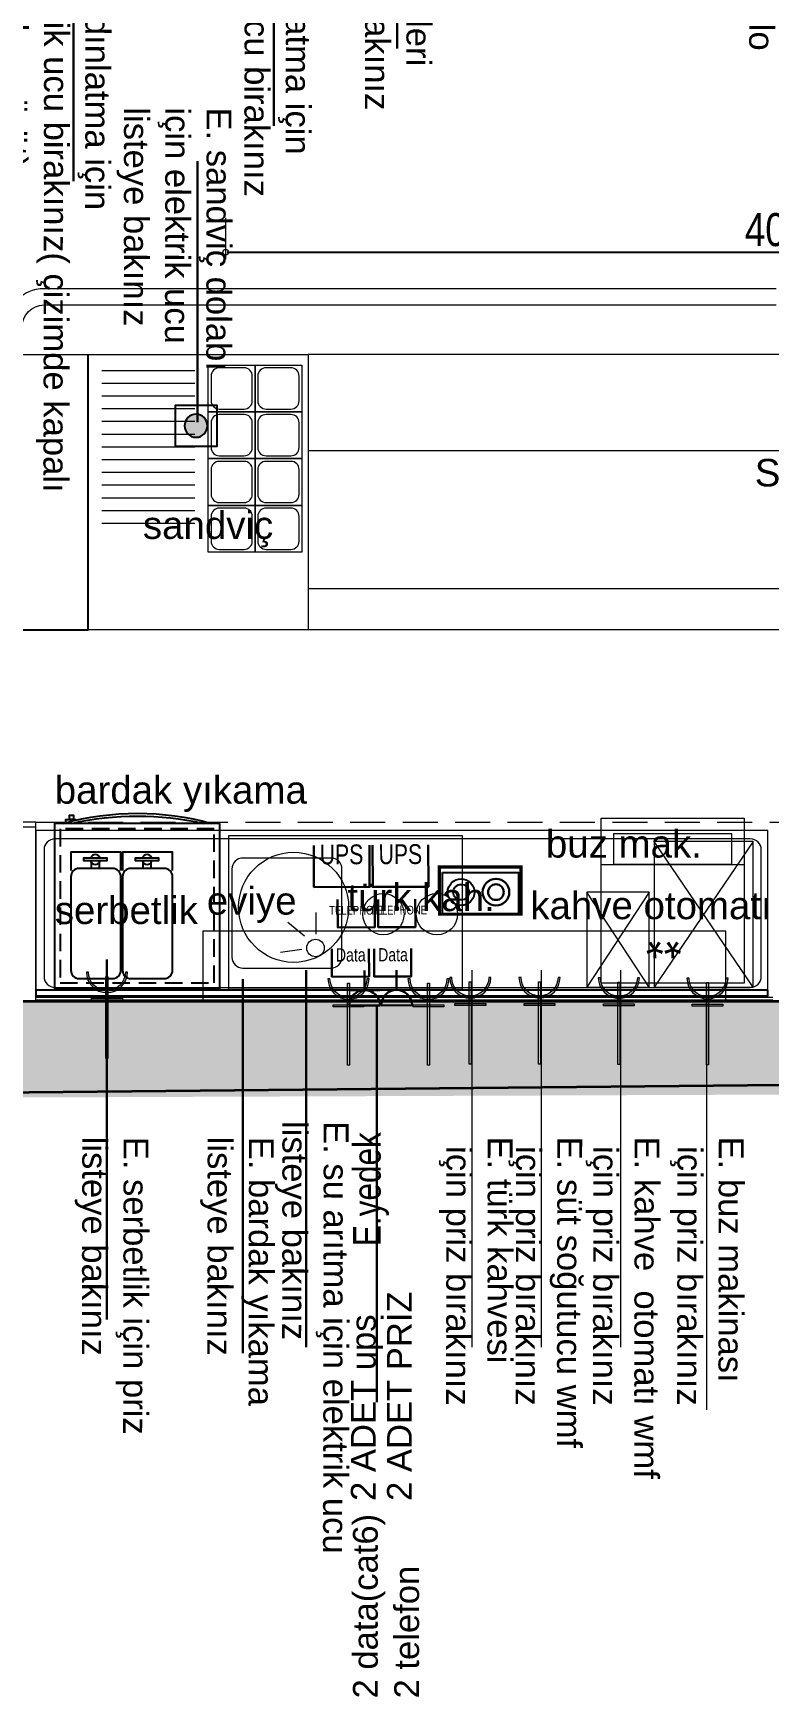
# Model space of a CAD drawing. Header units: millimetres. Extents: x 54215 to 67697, y 23496 to 56611.
# Drawn here: x 56741 to 57009, y 46518 to 47122 of the extents above; entities that cross this region are included whole.
import ezdxf

# ---------------------------------------------------------------- set-up
doc = ezdxf.new("R2010")
doc.units = ezdxf.units.MM
doc.linetypes.add('DASHED', pattern=[19.049999999999997, 12.7, -6.349999999999998])
for name, color, linetype in [('-A- Escalator_text', 252, 'Continuous'), ('-DWG_ANA', 7, 'Continuous'), ('-DWG_DETAY1', 7, 'Continuous'), ('H', 3, 'Continuous'), ('Kıtc-002 Çizgi', 7, 'Continuous'), ('PLAN', 7, 'Continuous'), ('S2000-002 Çizgi', 7, 'Continuous'), ('t_mutfakekipmans2000', 165, 'Continuous')]:
    doc.layers.add(name, color=color, linetype=linetype)
doc.layers.add('0 rölöve', color=7, linetype='Continuous', true_color=0xf1380e)
for name, color, linetype, lineweight in [('END. MUTFAK', 210, 'Continuous', 30), ('Kıtc-014 Elk Tes İşaretler', 1, 'Continuous', 25), ('no3_ahsap gorunus on ince', 32, 'Continuous', 13), ('no3_duvar kaplama', 8, 'Continuous', 0), ('no3_duvar mevcut', 4, 'Continuous', 35), ('no3_elektrik işaretleri', 10, 'Continuous', 0), ('no3_paslanmaz gorunus arka', 173, 'Continuous', 13), ('no3_paslanmaz gorunus on', 163, 'Continuous', 15), ('no3_ölçü tefriş', 252, 'Continuous', 0), ('S', 2, 'Continuous', 30), ('SEM', 2, 'Continuous', 30), ('t_elektrik', 1, 'Continuous', 30), ('t_yazı', 154, 'Continuous', 25), ('ölçü', 4, 'Continuous', 13)]:
    doc.layers.add(name, color=color, linetype=linetype, lineweight=lineweight)
doc.layers.add('no3_ahsap kesit on', color=7, linetype='Continuous', lineweight=20, true_color=0xfca103)
doc.styles.add('1.50', font='ARIALN.TTF', dxfattribs={"height": 10})
doc.styles.add('olcu', font='arial.ttf', dxfattribs={"width": 0.8})
doc.styles.add('ROMANS', font='romans.shx', dxfattribs={"width": 0.8})
doc.styles.get("Standard").update_dxf_attribs({"font": 'arial.ttf'})
doc.dimstyles.new('tufan', dxfattribs={"dimtxt": 12, "dimasz": 0.5, "dimexe": 1.25, "dimexo": 0.625, "dimgap": 2, "dimtad": 1, "dimdec": 0, "dimzin": 1, "dimtxsty": 'olcu', "dimblk1": 'sol', "dimblk2": 'sag', "dimsah": 1, "dimcen": 0, "dimse1": 1, "dimse2": 1, "dimclrd": 256, "dimclrt": 256, "dimadec": 0, "dimazin": 0, "dimtfac": 1, "dimtdec": 0, "dimtix": 1, "dimtmove": 0, "dimatfit": 2, "dimldrblk": 'NONE', "dimfxl": 1.25, "dimarcsym": 0})

# ---------------------------------------------------------------- blocks, each defined once
blk = doc.blocks.new('sol')
at = {"layer": 'ölçü'}
blk.add_line((0, 5), (0, -25), dxfattribs=at)
blk.add_circle((0, 0), 2, dxfattribs=at)
blk = doc.blocks.new('sag')
at = {"layer": 'ölçü'}
blk.add_line((0, -5), (0, 25), dxfattribs=at)
blk.add_circle((0, 0), 2, dxfattribs=at)
blk = doc.blocks.new('*D415')
at = {"layer": 'Defpoints', "color": 0, "transparency": 16777216}
for p in [(57210.86478220484, 47042.61896158737), (56811.27381097702, 47005.44516257948), (57210.86478220484, 47005.44516257948)]:
    blk.add_point(p, dxfattribs=at)
at = {"layer": 'no3_ölçü tefriş', "lineweight": -2, "transparency": 16777216}
blk.add_line((56811.77381097702, 47042.61896158737), (57210.36478220484, 47042.61896158737), dxfattribs=at)
at = {"layer": 'no3_ölçü tefriş', "lineweight": -2, "transparency": 16777216, "xscale": 0.5, "yscale": 0.5, "zscale": 0.5, "rotation": 180}
blk.add_blockref('sol', (56811.27381097702, 47042.61896158737), dxfattribs=at)
at = {"layer": 'no3_ölçü tefriş', "lineweight": -2, "transparency": 16777216, "xscale": 0.5, "yscale": 0.5, "zscale": 0.5}
blk.add_blockref('sag', (57210.86478220485, 47042.61896158737), dxfattribs=at)
at = {"layer": 'no3_ölçü tefriş', "transparency": 16777216, "insert": (57011.06929659093, 47050.74583744002), "char_height": 12, "attachment_point": 5, "style": 'olcu'}
blk.add_mtext('400', dxfattribs=at)
blk = doc.blocks.new('_None')
blk = doc.blocks.new('plan girişblok')
at = {"layer": 'no3_duvar kaplama'}
h = blk.add_hatch(color=256, dxfattribs=at)
h.dxf.hatch_style = 1
h.paths.add_polyline_path([(3669.069556933273, 2563.459348802062), (3687.069556933273, 2563.459348802062), (3669.069556933273, 2563.459348802062), (3669.069556933273, 2501.959348802062), (3687.069556933273, 2501.959348802062), (5226.727549740031, 2507.866896666558), (5230.280961993162, 3355.959348802062), (3742.069556933275, 3356.959348802063), (3687.069556933275, 3361.459348802062), (3669.069556933275, 3361.459348802062), (3669.069556933275, 3293.959348802062), (3687.069556933275, 3293.959348802062), (3687.069556933275, 3299.959348802062), (3669.069556933275, 3299.959348802062), (3669.069556933275, 3361.459348802062), (3742.069556933275, 3361.459348802062), (3742.069556933275, 3321.959348802062), (4354.069556933273, 3321.959348802062), (4354.069556933273, 3356.959348802063), (4427.569556933273, 3356.959348802063), (4427.569556933273, 3322.959348802062), (4935.569556933273, 3322.959348802062), (4935.569556933273, 3355.959348802062), (5009.069556933273, 3355.959348802062), (5009.069556933273, 3318.959348802062), (5144.569556933273, 3318.959348802062), (5144.569556933273, 3310.459348802062), (5191.069556933273, 3310.459348802062), (5191.069556933273, 2572.959348802062), (5169.133588432907, 2572.959348802062), (5169.133588432907, 2538.459348802062), (5006.069556933272, 2538.459348802062), (5006.069556933272, 2506.959348802062), (4933.069556933273, 2506.959348802062), (4933.069556933273, 2538.459348802062), (4427.569556933273, 2538.459348802062), (4427.569556933273, 2507.959348802062), (4354.569556933273, 2507.959348802062), (4354.569556933273, 2538.459348802062), (3742.069556933273, 2538.459348802062), (3742.069556933273, 2501.959348802062), (3669.069556933273, 2501.959348802062)])
h.paths.add_polyline_path([(5191.069556933273, 2684.861994174058), (5191.069556933273, 2661.570043287291), (5203.304182241043, 2661.570043287291), (5203.304182241043, 2684.861994174058)], flags=17)
at = {"layer": 'no3_ahsap kesit on'}
for p, q in [((4083.480189654221, 2603.459348802062), (4068.480189654217, 2603.459348802062)), ((4083.480189654221, 2601.659348802062), (4068.480189654217, 2601.659348802062))]:
    blk.add_line(p, q, dxfattribs=at)
blk.add_lwpolyline([(4083.480189654221, 2538.459348802062), (4083.480189654221, 2603.459348802062), (4068.480189654217, 2603.459348802062)], dxfattribs=at)
at = {"layer": 'no3_duvar kaplama', "linetype": 'DASHED'}
blk.add_line((4083.480189654221, 2603.459348802062), (4677.525137844525, 2603.459348802062), dxfattribs=at)
at = {"layer": 'no3_duvar kaplama'}
for p, q in [((4083.480189654221, 2539.959348802062), (4351.369556933269, 2539.959348802062)), ((4083.480189654221, 2538.959348802062), (4351.369556933269, 2538.959348802062))]:
    blk.add_line(p, q, dxfattribs=at)
at = {"layer": 'no3_duvar mevcut'}
for p, q in [((3742.069556933273, 2538.459348802062), (4354.569556933273, 2538.459348802062)), ((4354.569556933273, 2507.959348802062), (3742.069556933273, 2501.959348802062))]:
    blk.add_line(p, q, dxfattribs=at)
blk = doc.blocks.new('dolaplar')
for p, q in [((4102.480189654219, 2673.459348802062), (4102.480189654219, 2773.459348802062)), ((4072.480189654219, 2673.459348802062), (4102.480189654219, 2673.459348802062))]:
    blk.add_line(p, q)
at = {"layer": 'no3_ahsap gorunus on ince'}
for points in [[(4072.480189654219, 2773.459348802062), (4072.480189654219, 2783.459348802062, -0.4142135623730951), (4086.480189654221, 2797.459348802062), (4352.559942105363, 2797.459348802062)], [(4078.480189654221, 2773.459348802062), (4078.480189654221, 2783.459348802062, -0.4142135623730951), (4086.480189654221, 2791.459348802062), (4352.559942105363, 2791.459348802062)]]:
    blk.add_lwpolyline(points, format="xyb", dxfattribs=at)
blk.add_lwpolyline([(4102.480189654219, 2673.459348802062), (4072.480189654219, 2673.459348802062), (4072.480189654219, 2773.459348802062), (4102.480189654219, 2773.459348802062)], close=True, dxfattribs=at)
at = {"layer": 'no3_paslanmaz gorunus arka'}
for p, q in [((4616.099652495199, 2773.459348802063), (4182.508681267385, 2773.459348802062)), ((4141.307021263303, 2767.570240781923), (4107.502135211173, 2767.570240781923)), ((4141.307021263303, 2762.943217375749), (4107.502135211173, 2762.943217375749)), ((4141.307021263303, 2758.316193969575), (4107.502135211173, 2758.316193969575)), ((4141.307021263303, 2753.689170563401), (4107.502135211173, 2753.689170563401)), ((4141.307021263303, 2749.062147157227), (4107.502135211173, 2749.062147157227)), ((4141.307021263303, 2744.435123751053), (4107.502135211173, 2744.435123751053)), ((4141.307021263303, 2739.808100344879), (4107.502135211173, 2739.808100344879)), ((4552.099652495199, 2738.459348802063), (4182.508681267385, 2738.459348802053)), ((4141.307021263303, 2735.181076938705), (4107.502135211173, 2735.181076938705)), ((4141.307021263303, 2730.554053532531), (4107.502135211173, 2730.554053532531)), ((4141.307021263303, 2725.927030126357), (4107.502135211173, 2725.927030126357)), ((4141.307021263303, 2721.300006720183), (4107.502135211173, 2721.300006720183)), ((4141.307021263303, 2716.672983314009), (4107.502135211173, 2716.672983314009)), ((4141.307021263303, 2712.045959907835), (4107.502135211173, 2712.045959907835)), ((4182.508681267385, 2688.459348802056), (4552.099652495199, 2688.459348802063)), ((4552.099652495199, 2673.459348802063), (4182.508681267385, 2673.459348802062))]:
    blk.add_line(p, q, dxfattribs=at)
for points in [[(4102.480189654219, 2773.459348802062), (4182.48018965422, 2773.459348802062), (4182.48018965422, 2673.459348802062), (4102.480189654219, 2673.459348802062)], [(4146.176779423395, 2769.634825686772), (4163.176779423396, 2769.634825686772), (4163.176779423396, 2752.634825686771), (4146.176779423395, 2752.634825686771)], [(4163.176779423396, 2769.634825686772), (4180.176779423397, 2769.634825686772), (4180.176779423397, 2752.634825686771), (4163.176779423396, 2752.634825686771)], [(4146.176779423395, 2752.634825686771), (4163.176779423396, 2752.634825686771), (4163.176779423396, 2735.63482568677), (4146.176779423395, 2735.63482568677)], [(4163.176779423396, 2752.634825686771), (4180.176779423397, 2752.634825686771), (4180.176779423397, 2735.63482568677), (4163.176779423396, 2735.63482568677)], [(4146.176779423395, 2735.63482568677), (4163.176779423396, 2735.63482568677), (4163.176779423396, 2718.634825686772), (4146.176779423395, 2718.634825686772)], [(4163.176779423396, 2735.63482568677), (4180.176779423397, 2735.63482568677), (4180.176779423397, 2718.634825686772), (4163.176779423396, 2718.634825686772)], [(4146.176779423395, 2718.634825686772), (4163.176779423396, 2718.634825686772), (4163.176779423396, 2701.634825686772), (4146.176779423395, 2701.634825686772)], [(4163.176779423396, 2718.634825686772), (4180.176779423397, 2718.634825686772), (4180.176779423397, 2701.634825686772), (4163.176779423396, 2701.634825686772)]]:
    blk.add_lwpolyline(points, close=True, dxfattribs=at)
for points in [[(4150.176779423396, 2753.634825686772), (4159.176779423396, 2753.634825686772, 0.4142135623730951), (4162.176779423395, 2756.634825686771), (4162.176779423395, 2765.634825686772, 0.4142135623730951), (4159.176779423396, 2768.634825686771), (4150.176779423396, 2768.634825686771, 0.4142135623730951), (4147.176779423396, 2765.634825686772), (4147.176779423396, 2756.634825686771, 0.4142135623730951)], [(4167.176779423395, 2753.634825686772), (4176.176779423395, 2753.634825686772, 0.4142135623730951), (4179.176779423396, 2756.634825686771), (4179.176779423396, 2765.634825686772, 0.4142135623730951), (4176.176779423395, 2768.634825686771), (4167.176779423395, 2768.634825686771, 0.4142135623730951), (4164.176779423395, 2765.634825686772), (4164.176779423395, 2756.634825686771, 0.4142135623730951)], [(4150.176779423396, 2736.63482568677), (4159.176779423396, 2736.63482568677, 0.4142135623730951), (4162.176779423395, 2739.63482568677), (4162.176779423395, 2748.63482568677, 0.4142135623730951), (4159.176779423396, 2751.634825686771), (4150.176779423396, 2751.634825686771, 0.4142135623730951), (4147.176779423396, 2748.63482568677), (4147.176779423396, 2739.63482568677, 0.4142135623730951)], [(4167.176779423395, 2736.63482568677), (4176.176779423395, 2736.63482568677, 0.4142135623730951), (4179.176779423396, 2739.63482568677), (4179.176779423396, 2748.63482568677, 0.4142135623730951), (4176.176779423395, 2751.634825686771), (4167.176779423395, 2751.634825686771, 0.4142135623730951), (4164.176779423395, 2748.63482568677), (4164.176779423395, 2739.63482568677, 0.4142135623730951)], [(4150.176779423396, 2719.63482568677), (4159.176779423396, 2719.63482568677, 0.4142135623730951), (4162.176779423395, 2722.634825686772), (4162.176779423395, 2731.63482568677, 0.4142135623730951), (4159.176779423396, 2734.634825686772), (4150.176779423396, 2734.634825686772, 0.4142135623730951), (4147.176779423396, 2731.63482568677), (4147.176779423396, 2722.634825686772, 0.4142135623730951)], [(4167.176779423395, 2719.63482568677), (4176.176779423395, 2719.63482568677, 0.4142135623730951), (4179.176779423396, 2722.634825686772), (4179.176779423396, 2731.63482568677, 0.4142135623730951), (4176.176779423395, 2734.634825686772), (4167.176779423395, 2734.634825686772, 0.4142135623730951), (4164.176779423395, 2731.63482568677), (4164.176779423395, 2722.634825686772, 0.4142135623730951)], [(4150.176779423396, 2702.634825686772), (4159.176779423396, 2702.634825686772, 0.4142135623730951), (4162.176779423395, 2705.634825686772), (4162.176779423395, 2714.634825686772, 0.4142135623730951), (4159.176779423396, 2717.634825686772), (4150.176779423396, 2717.634825686772, 0.4142135623730951), (4147.176779423396, 2714.634825686772), (4147.176779423396, 2705.634825686772, 0.4142135623730951)], [(4167.176779423395, 2702.634825686772), (4176.176779423395, 2702.634825686772, 0.4142135623730951), (4179.176779423396, 2705.634825686772), (4179.176779423396, 2714.634825686772, 0.4142135623730951), (4176.176779423395, 2717.634825686772), (4167.176779423395, 2717.634825686772, 0.4142135623730951), (4164.176779423395, 2714.634825686772), (4164.176779423395, 2705.634825686772, 0.4142135623730951)]]:
    blk.add_lwpolyline(points, format="xyb", close=True, dxfattribs=at)
at = {"layer": 't_yazı', "char_height": 10, "width": 307.9126286178653, "attachment_point": 7}
for s, insert in [('SABAHİŞİ +KURABİYE', (4344.750202582705, 2722.432121331371)), ('sandviç', (4122.416293660346, 2703.361272328712))]:
    blk.add_mtext(s, dxfattribs=dict(at, insert=insert))
blk = doc.blocks.new('A$C696E38D0')
at = {"layer": 'END. MUTFAK', "color": 0}
for radius in [4.844879662348207, 2.844879662348212]:
    blk.add_circle((8.601331940724776, 9.738220180324786, 1.85973230311e-05), radius, dxfattribs=at)
at = {"layer": 't_mutfakekipmans2000', "color": 0, "const_width": 1.199999999999997, "elevation": 1.85973230311e-05}
blk.add_lwpolyline([(17.7736452660647, 30.27120139998988), (17.778094192141, 0.6026671807321691), (0.6045008293476714, 0.6000919257294302), (0.6000519032713783, 30.26862614405946)], close=True, dxfattribs=at)
at = {"layer": 't_mutfakekipmans2000', "color": 0, "elevation": 1.85973230311e-05}
blk.add_lwpolyline([(15.77380291342342, 29.21975132008993), (15.77795193127895, 1.551217078473199), (0.6043585452025582, 1.548941732629828), (0.6002095273470331, 29.21747597330796)], close=True, dxfattribs=at)
at = {"layer": 't_mutfakekipmans2000', "color": 0}
for radius in [4.844879662348207, 2.844879662348212]:
    blk.add_circle((8.599428643345162, 22.43072954373019, 1.85973230311e-05), radius, dxfattribs=at)
blk = doc.blocks.new('A$C2E6236CE')
at = {"layer": 'Kıtc-002 Çizgi', "lineweight": 13, "elevation": 0.0003426013414232}
for points in [[(51.92282978522235, 60.00000117393211), (9.5119012258e-06, 60.00000117393211), (9.5119012258e-06, 1.1739321053e-06), (51.92282978522235, 1.1739321053e-06)], [(47.33067475289681, 54.36373491957784), (4.592164544692423, 54.36373491957784), (4.592164544692423, 43.09120241092751), (47.33067475289681, 43.09120241092751)]]:
    blk.add_lwpolyline(points, close=True, dxfattribs=at)
blk.add_lwpolyline([(51.92282370368594, 43.09120241092751), (3.4303648135e-06, 43.09120241092751)], dxfattribs=at)
at = {"layer": 'Kıtc-002 Çizgi', "lineweight": 13}
blk.add_text('**', height=12, rotation=180, dxfattribs=at).set_placement((35.73171511369401, 20.99303726048674, 0.0003426013414232))
blk = doc.blocks.new('A$C14D126DE')
at = {"layer": 'S2000-002 Çizgi'}
for points in [[(2.209605810465291, 53.17003093706444), (2.209605810465291, 54.62803093716502), (0.7516058104811238, 54.62803093716502), (0.7516058104811238, 53.17003093706444)], [(3.667605810449457, -0.0037006558850408), (3.667605810449457, 59.99629934411496), (63.66760581044946, 59.99629934411496), (63.66760581044946, -0.0037006558850408)]]:
    blk.add_lwpolyline(points, close=True, dxfattribs=at)
for points in [[(3.317413969081826, 55.84792399778962), (2.209605810465291, 55.84792399778962), (2.209605810465291, 52.20292399777099)], [(3.18343396502314, 52.20292399777099), (3.667605810449457, 52.20292399777099), (3.667605810449457, 55.84792399778962)]]:
    blk.add_lwpolyline(points, dxfattribs=at)
at = {"layer": 'S2000-002 Çizgi', "linetype": 'DASHED', "ltscale": 0.5}
blk.add_lwpolyline([(5.667605810449455, 1.996299344114959), (5.667605810449455, 57.99629934411496), (61.66760581044946, 57.99629934411496), (61.66760581044946, 1.996299344114959)], close=True, dxfattribs=at)
at = {"layer": 'S2000-002 Çizgi'}
for centre, radius, start, end in [((100.6122517564217, 29.89665676048026), 100.6064337161366, 164.4940823345306, 195.5059176654694), ((109.4949755426496, 29.89665676048026), 108.4891575023519, 167.2818732478453, 192.7181267521547)]:
    blk.add_arc(centre, radius, start, end, dxfattribs=at)
blk = doc.blocks.new('A$C6C834EA2')
blk.add_lwpolyline([(-1.1549727787e-06, 1.0896183085e-06), (84.99999884502722, 1.0896183085e-06), (84.99999884502722, 55.7318064907231), (-1.1549727787e-06, 55.7318064907231)], close=True)
for centre, radius in [((61.35449720098951, 25.95077074092114), 20), ((9.280738544764972, 28.44569773207695), 7.5), ((28.72497708426636, 28.44569773207695), 7.5)]:
    blk.add_circle(centre, radius)
blk = doc.blocks.new('YMSM2')
at = {"layer": '-DWG_ANA', "color": 0}
for points in [[(3, 5.893464957264768), (15.18643148629326, 5.893464957264768, 0.4142135623730951), (18.18643148629326, 8.893464957264769), (18.18643148629326, 42.89346495726475, 0.4142135623730951), (15.18643148629326, 45.89346495726474), (3, 45.89346495726474, 0.4142135623730951), (0, 42.89346495726475), (0, 8.893464957264769, 0.4142135623730951)], [(21.78338393715876, 5.893464957264768), (33.96981542345202, 5.893464957264768, 0.4142135623730951), (36.96981542345203, 8.893464957264769), (36.96981542345203, 42.89346495726475, 0.4142135623730951), (33.96981542345202, 45.89346495726474), (21.78338393715876, 45.89346495726474, 0.4142135623730951), (18.78338393715876, 42.89346495726475), (18.78338393715876, 8.893464957264769, 0.4142135623730951)]]:
    blk.add_lwpolyline(points, format="xyb", close=True, dxfattribs=at)
at = {"layer": '-DWG_DETAY1', "color": 0}
for points in [[(0, 6.640890918803505), (0, 0), (18.18643148629326, 0), (18.18643148629326, 6.640890918803505)], [(18.78338393715876, 6.640890918803505), (18.78338393715876, 0), (36.96981542345203, 0), (36.96981542345203, 6.640890918803505)], [(7.784718430318207, 5.893464957264768), (7.784718430318207, 3.641244465799442)], [(10.7847184303182, 3.600156284030616), (10.7847184303182, 5.893464957264768)], [(26.56810236747697, 5.893464957264768), (26.56810236747697, 3.641244465799442)], [(29.56810236747697, 3.600156284030616), (29.56810236747697, 5.893464957264768)]]:
    blk.add_lwpolyline(points, dxfattribs=at)
for points in [[(9.382392946899015, 2.061109108812614), (5.134489056020357, 2.061109108812614), (5.134489056020357, 3.171298710228712), (9.382392946899015, 3.171298710228712), (13.43026853039009, 3.171298710228712), (13.43026853039009, 2.061109108812614)], [(28.16577688405778, 2.061109108812614), (23.91787299317912, 2.061109108812614), (23.91787299317912, 3.171298710228712), (28.16577688405778, 3.171298710228712), (32.21365246754885, 3.171298710228712), (32.21365246754885, 2.061109108812614)]]:
    blk.add_lwpolyline(points, close=True, dxfattribs=at)
at = {"layer": '-DWG_DETAY1', "color": 0, "linetype": 'Continuous'}
for centre in [(9.27110344688117, 2.62662011745806), (28.05448738403993, 2.62662011745806)]:
    blk.add_arc(centre, 1.799667465314086, 17.61714646245395, 162.382853537546, dxfattribs=at)
at = {"layer": 'PLAN', "color": 0, "linetype": 'Continuous'}
for centre in [(9.27110344688117, 2.62662011745806), (28.05448738403993, 2.62662011745806)]:
    blk.add_arc(centre, 1.799667465314086, 198.3143862007583, 341.6856137992416, dxfattribs=at)
blk = doc.blocks.new('içecek bölümümümümüm')
at = {"layer": 'no3_paslanmaz gorunus on'}
for p, q in [((58767.8388143287, 26143.25450777776), (58731.8388143287, 26090.25450777776)), ((58767.8388143287, 26090.25450777776), (58731.8388143287, 26143.25450777776)), ((58730.08202179727, 26124.75450777776), (58707.38202179728, 26090.25450777776)), ((58730.08202179727, 26090.25450777776), (58707.38202179728, 26124.75450777776)), ((58609.01560439202, 26109.49424289905, -0.0001733351164353), (58609.01560439201, 26117.38479992916, -0.0001733351164353)), ((58604.86061468505, 26108.82165249886), (58598.76292711531, 26113.82955590722)), ((58603.8767666503, 26104.02192232331, -0.0001733351164353), (58596.06505361173, 26102.90925451629, -0.0001733351164353))]:
    blk.add_line(p, q, dxfattribs=at)
for points in [[(58773.25002578798, 26147.1890073264), (58507.16670313355, 26147.18900732639), (58507.16670313355, 26087.18900732639), (58773.25002578798, 26087.18900732639)], [(58731.8388143287, 26090.25450777776), (58767.8388143287, 26090.25450777776), (58767.8388143287, 26143.25450777776), (58731.8388143287, 26143.25450777776)], [(58707.38202179728, 26090.25450777776), (58730.08202179727, 26090.25450777776), (58730.08202179727, 26124.75450777776), (58707.38202179728, 26124.75450777776)]]:
    blk.add_lwpolyline(points, close=True, dxfattribs=at)
for points in [[(58766.80936908706, 26144.18900732639), (58514.16670313352, 26144.18900732639, 0.4142135623730919), (58510.16670313355, 26140.18900732639), (58510.16670313355, 26094.18900732639, 0.4142135623731057), (58514.16670313355, 26090.1890073264), (58766.80936908706, 26090.18900732639, 0.4142135623730951), (58770.80936908706, 26094.18900732639), (58770.80936908706, 26140.18900732639, 0.4142135623730844)], [(58614.43827686463, 26137.1890073264), (58582.43827686466, 26137.1890073264, 0.4142135623730951), (58578.43827686465, 26133.1890073264), (58578.43827686465, 26101.18900732639, 0.4142135623730951), (58582.43827686466, 26097.1890073264), (58614.43827686463, 26097.1890073264, 0.4142135623730951), (58618.43827686464, 26101.1890073264), (58618.43827686464, 26133.1890073264, 0.4142135623730951)]]:
    blk.add_lwpolyline(points, format="xyb", close=True, dxfattribs=at)
blk.add_circle((58608.82023475162, 26104.52870777514, -0.0001733351164353), 3.187919533039348, dxfattribs=at)
at = {"layer": 'no3_paslanmaz gorunus on', "xscale": -1}
for name, p, rotation in [('A$C14D126DE', (58574.00576183335, 26153.4761310677, 0.0007140605014862), 90), ('A$C2E6236CE', (58764.56667039558, 26091.74252109486, 0.000371459160063), 359.9999999998912)]:
    blk.add_blockref(name, p, dxfattribs=dict(at, rotation=rotation))
at = {"layer": 'no3_paslanmaz gorunus on', "extrusion": (0, 0, -1), "xscale": -1, "zscale": -1}
for name, p, rotation in [('A$C6C834EA2', (-58662.2273161315, 26145.25301237424), 180), ('YMSM2', (-58556.89279896175, 26139.30896535695), 180), ('A$C696E38D0', (-58684.14564401263, 26116.20503827589, 1.85973230311e-05), 270)]:
    blk.add_blockref(name, p, dxfattribs=dict(at, rotation=rotation))
blk = doc.blocks.new('A$C2A9529C1')
at = {"layer": 'no3_elektrik işaretleri'}
h = blk.add_hatch(color=256, dxfattribs=at)
edge = h.paths.add_edge_path()
edge.add_line((-7.597300282e-07, 8.879649158e-07), (-7.597300282e-07, 0.648000887965054))
edge.add_ellipse((-7.597300282e-07, 6.48000088796516), major_axis=(-4.123846747880223, 4.123846747880223), ratio=0.99999999999994, start_angle=134.9999999999982, end_angle=314.9999999999982)
edge.add_line((-7.597300282e-07, 12.31200088796458), (-7.597300282e-07, 12.96000088796473))
edge.add_ellipse((-7.597300282e-07, 6.48000088796516), major_axis=(-4.582051942088879, -4.582051942088879), ratio=0.9999999999999128, start_angle=45.0000000000025, end_angle=225.0000000000025, ccw=False)
for points in [[(8.843067012122443, 1.620000887964805), (8.195067012122761, 1.620000887964805), (8.195067012122761, 11.34000088796506), (8.843067012122443, 11.34000088796506)], [(27.29936161965407, 6.804000887964776), (27.29936161965407, 6.156000887964862), (1.379361619653535, 6.156000887964862), (1.379361619653535, 6.804000887964776)]]:
    blk.add_hatch(color=256, dxfattribs=at).paths.add_polyline_path(points)
blk.add_lwpolyline([(-7.597300282e-07, 12.96000088796495), (-7.597300282e-07, 12.31200088796458, -0.9999999999999944), (-7.597300282e-07, 0.6480008879650541), (-7.597300282e-07, 8.879649158e-07, 0.9999999999999944)], format="xyb", close=True, dxfattribs=at)
for points in [[(8.843067012122443, 11.34000088796506), (8.843067012122443, 1.620000887964805), (8.195067012122761, 1.620000887964805), (8.195067012122761, 11.34000088796506)], [(27.29936161965407, 6.156000887964862), (1.379361619653535, 6.156000887964862), (1.379361619653535, 6.804000887964776), (27.29936161965407, 6.804000887964776)]]:
    blk.add_lwpolyline(points, close=True, dxfattribs=at)
blk = doc.blocks.new('A$C53525628')
at = {"layer": 'Kıtc-014 Elk Tes İşaretler'}
h = blk.add_hatch(color=256, dxfattribs=at)
edge = h.paths.add_edge_path()
edge.add_arc((7.5, 7.5), 4.169399769354638, 0, 360)
blk.add_lwpolyline([(0, 0), (15, 0), (15, 15), (0, 15)], close=True, dxfattribs=at)
blk.add_circle((7.5, 7.5), 4.169399769354638, dxfattribs=at)
blk = doc.blocks.new('T')
at = {"layer": 't_elektrik', "color": 2, "linetype": 'Continuous'}
blk.add_lwpolyline([(-10.53060912081855, 15.79498986490216), (-10.53060912081855, 0), (10.53060912081855, 0), (10.53060912081855, 15.79498986490216)], dxfattribs=at)
at = {"layer": 't_yazı', "insert": (-15.27818435415758, 12.17950799238972), "char_height": 5, "width": 4.666666666666666, "attachment_point": 1, "style": 'ROMANS'}
blk.add_mtext('{\\fStylus BT|b0|i0|c162|p34;TELEPHONE}', dxfattribs=at)
blk = doc.blocks.new('data')
at = {"layer": 't_elektrik', "color": 2, "linetype": 'Continuous'}
blk.add_lwpolyline([(-20532.3845359504, -4620.583066959036), (-20532.3845359504, -4633.219058850887), (-20515.53556135718, -4633.219058850887), (-20515.53556135718, -4620.583066959036)], dxfattribs=at)
at = {"layer": 't_yazı', "insert": (-20530.59798295291, -4620.340715152989), "char_height": 6, "width": 3.733333333311747, "attachment_point": 1, "style": 'ROMANS'}
blk.add_mtext('{\\fStylus BT|b0|i0|c162|p34;Data}', dxfattribs=at)
blk = doc.blocks.new('PRIZ')
at = {"layer": 'SEM'}
for p, q in [((8.74999999998181, 0), (-8.74999999998181, 0)), ((8.717050033537816, 8.74999999996362), (-8.717050033574196, 8.74999999996362))]:
    blk.add_line(p, q, dxfattribs=at)
blk.add_lwpolyline([(-1.81899e-11, 19.90541239501908), (-1.81899e-11, 8.74999999996362)], dxfattribs=at)
for radius, start, end in [(8.74999999996362, 90, 180), (8.75, 0, 90)]:
    blk.add_arc((-1.81899e-11, 0), radius, start, end, dxfattribs=at)
blk = doc.blocks.new('P')
at = {"layer": 'S'}
blk.add_blockref('PRIZ', (0, 0), dxfattribs=at)
blk = doc.blocks.new('UPS')
at = {"layer": 't_elektrik', "color": 2, "linetype": 'Continuous', "elevation": -9.233066751e-07}
blk.add_lwpolyline([(-922984.1675216381, -852216.0614868111), (-922984.1675216381, -852231.2246770815), (-922963.9487521264, -852231.2246770815), (-922963.9487521264, -852216.0614868111)], dxfattribs=at)
at = {"layer": 't_yazı', "insert": (-922982.0236580414, -852215.7706646437, -9.233066751e-07), "char_height": 7.200000000039834, "width": 4.479999999998883, "attachment_point": 1, "style": 'ROMANS'}
blk.add_mtext('{\\fStylus BT|b0|i0|c162|p34;UPS}', dxfattribs=at)

msp = doc.modelspace()

# ---------------------------------------------------------------- linework, layer by layer
at = {"layer": 'no3_ahsap gorunus on ince'}
msp.add_lwpolyline([(56802.96389653347, 46770.94516257948), (56992.96389653349, 46770.94516257948), (56992.96389653349, 46795.94516257948), (56802.96389653347, 46795.94516257948)], close=True, dxfattribs=at)
at = {"layer": 'no3_elektrik işaretleri'}
for p, q in [((56900.65917654497, 46781.72886978432), (56900.65917654497, 46644.77212689773)), ((56925.95291630414, 46781.72886978432), (56925.95291630414, 46644.77212689773)), ((56954.79063647477, 46781.72886978432), (56954.79063647477, 46644.77212689773)), ((56985.96599349369, 46772.7643242676), (56985.96599349369, 46621.89112711018))]:
    msp.add_line(p, q, dxfattribs=at)
at = {"layer": 'S2000-002 Çizgi'}
msp.add_lwpolyline([(57008.32864201827, 46774.44516257948), (56742.24531936388, 46774.44516257948), (56742.24531936388, 46772.44516257948), (57008.32864201827, 46772.44516257948)], close=True, dxfattribs=at)
at = {"layer": 't_elektrik'}
for p, q in [((56873.57436541269, 47116.60693808943), (56873.57436541269, 47221.58501183348)), ((56828.77754052691, 47088.54330461289), (56828.77754052691, 47193.52137835693)), ((56755.91221169647, 47068.40188626736), (56755.91221169647, 47173.3799600114)), ((56801.02308495822, 47075.69351194151), (56801.02308495822, 46980.83309706891)), ((56768.07810823745, 46785.60873177682), (56768.07810823745, 46654.7664081682)), ((56840.54347874192, 46781.72886978432), (56840.54347874192, 46644.77212689773)), ((56817.48319496487, 46778.45612784803), (56817.48319496487, 46642.53289226205)), ((56866.22329934849, 46768.62866701969, -4.2614374e-09), (56866.22329934849, 46624.7212776141, -4.2614374e-09))]:
    msp.add_line(p, q, dxfattribs=at)

# ---------------------------------------------------------------- block references
at = {"layer": '-A- Escalator_text', "rotation": 0.22109532825472}
for p in [(976532.0152576132, 902598.4138626115, -67.4380229069464), (976553.3917268823, 902598.4963514254, -67.4380229069464)]:
    msp.add_blockref('UPS', p, dxfattribs=at)
msp.add_blockref('içecek bölümümümümüm', (-1764.921383769684, 20685.25615525309))
at = {"layer": '0 rölöve'}
for name in ['plan girişblok', 'dolaplar']:
    msp.add_blockref(name, (52658.76512970964, 44231.98581377742), dxfattribs=at)
at = {"layer": 'H', "xscale": 0.6400000000021464, "yscale": 0.6400000000021464, "zscale": 0.6400000000021464, "rotation": 0.2210953282547201}
for p in [(56861.77483004318, 46768.88237144466, -33.71886836363711), (56873.37474367805, 46768.92713389333, -33.71886836363711)]:
    msp.add_blockref('P', p, dxfattribs=at)
at = {"layer": 'no3_elektrik işaretleri', "xscale": 1.152000000007683, "yscale": 1.152000000007683, "zscale": 1.152000000007683, "rotation": 269.9999999999999}
for p in [(56760.6457365836, 46781.00783756704, 0.0005712484638302), (56848.41868054312, 46778.59769255499, 0.0005712484638302), (56877.49914727549, 46778.59769255499, 0.0005712484638302), (56892.67765102345, 46779.00606264643, 0.0005712484638302), (56917.84505000224, 46779.04052536272, 0.0005712484638302), (56946.67543618224, 46778.93711850444, 0.0005712484638302), (56978.8780509467, 46778.76508556402, 0.0005712484638302)]:
    msp.add_blockref('A$C2A9529C1', p, dxfattribs=at)
at = {"layer": 't_elektrik', "xscale": -1.000359529411069, "yscale": 1.000359529411069, "zscale": 1.000359529411069, "rotation": 270}
msp.add_blockref('A$C53525628', (56792.98912005418, 46972.04549667987), dxfattribs=at)
at = {"layer": 't_yazı'}
for name, p, xscale, yscale, zscale, rotation in [('T', (56858.71760432298, 46797.26948718175, -33.71886836331448), 0.6400000000021464, 0.6400000000021464, 0.6400000000021464, 0.2210953282547201), ('T', (56873.46303521247, 46797.326387743, -33.71886836331448), 0.6400000000021464, 0.6400000000021464, 0.6400000000021464, 0.2210953282547201), ('data', (73261.37119954493, 50549.27909462121, -33.71886835905303), 0.8000000000001817, 0.8000000000001817, 0.8000000000001817, 0.2210953282547709), ('data', (73276.71546253946, 50549.33830599301, -33.71886835905303), 0.8000000000001817, 0.8000000000001817, 0.8000000000001817, 0.2210953282547709)]:
    msp.add_blockref(name, p, dxfattribs=dict(at, xscale=xscale, yscale=yscale, zscale=zscale, rotation=rotation))

# ---------------------------------------------------------------- texts
at = {"layer": 't_elektrik', "char_height": 9, "width": 385.5589293680532, "attachment_point": 1}
for s, insert, rotation in [('E.  tv için 2 adet priz\\P2 data\\P2 hdmi kablo', (57040.61826088597, 47187.07552376852, 0.0007140605797878), 269.9081907427614), ('E.  aydınlatma için \\P elektrik ucu birakınız', (56842.22856940039, 47180.75897402184, 0.0007140605797878), 269.9081907427614), ('E.  raf ledleri \\Piçin uc birakınız', (56886.04106188171, 47180.75897402184, 0.0007140605797878), 269.9081907427614), ('E.  aydınlatma için \\P elektrik ucu birakınız( çizimde kapalı \\Pnoktadan yürüt)', (56769.36324056996, 47160.6175556763, 0.0007140605797878), 269.9081907427614), ('E. sandviç dolabı\\Piçin elektrik ucu\\Plisteye bakınız', (56813.35844322473, 47095.20668404244, 0.0007140605797878), 269.9081907427614), ('E. su arıtma için elektrik ucu\\Plisteye bakınız', (56855.90667511287, 46726.86956525585, 0.0007140605797878), 269.90819074276135), ('E. serbetlik için priz \\Plisteye bakınız', (56783.17395506644, 46721.17620104307, 0.0007140605797878), 269.9081907427614), ('E. bardak yıkama\\Plisteye bakınız', (56828.73487944055, 46721.17620104307, 0.0007140605797878), 269.9081907427614), ('E. türk kahvesi\\P için priz bırakınız', (56915.50657245293, 46721.2284466905, 0.0007140605797878), 269.9081907427614), ('E. süt soğutucu wmf\\P için priz bırakınız', (56940.80764620272, 46721.2284466905, 0.0007140605797878), 269.9081907427614), ('E. kahve  otomatı wmf\\P için priz bırakınız', (56968.89153638269, 46721.2284466905, 0.0007140605797878), 269.9081907427614), ('E. buz makinası\\P için priz bırakınız', (56999.46626768244, 46721.2284466905, 0.0007140605797878), 269.9081907427614), ('2 ADET PRİZ', (56869.89423920753, 46588.83193808526), 89.99999999999993), ('2 ADET ups ', (56856.74844820553, 46588.83193808526), 89.99999999999993), ('\\pt9;2 data(cat6) \\P2 telefon', (56857.51797279649, 46517.05371975091), 89.99999999999997)]:
    msp.add_mtext(s, dxfattribs=dict(at, insert=insert, rotation=rotation))
at = {"layer": 't_elektrik', "insert": (56864.08708528801, 46702.13504654446, -4.2614374e-09), "char_height": 10, "width": 132.0179629527856, "attachment_point": 5, "rotation": 90, "style": '1.50'}
msp.add_mtext('E.yedek', dxfattribs=at)
at = {"layer": 't_yazı', "char_height": 10, "width": 307.9126286178653, "attachment_point": 7}
for s, insert in [('bardak yıkama', (56749.15204400586, 46839.20620642541)), ('buz mak.', (56927.61888452982, 46822.48672947221)), ('eviye', (56804.41482828329, 46798.88332835334)), ('türk kah.', (56855.50588334577, 46803.02169303537)), ('serbetlik', (56749.15204400586, 46798.34616944281)), ('kahve otomatı', (56921.94600385242, 46800.10446623975))]:
    msp.add_mtext(s, dxfattribs=dict(at, insert=insert))

# ---------------------------------------------------------------- dimensions: what is measured, and where the dimension line sits
at = {"layer": 'no3_ölçü tefriş'}
dim = msp.add_linear_dim(base=(57210.86478220484, 47042.61896158737), p1=(56811.27381097702, 47005.44516257948), p2=(57210.86478220484, 47005.44516257948), dimstyle='tufan', dxfattribs=at)
dim.commit()
dim.dimension.update_dxf_attribs({"geometry": '*D415', "text_midpoint": (57011.06929659093, 47050.74583744002)})

doc.saveas('drawing.dxf')
